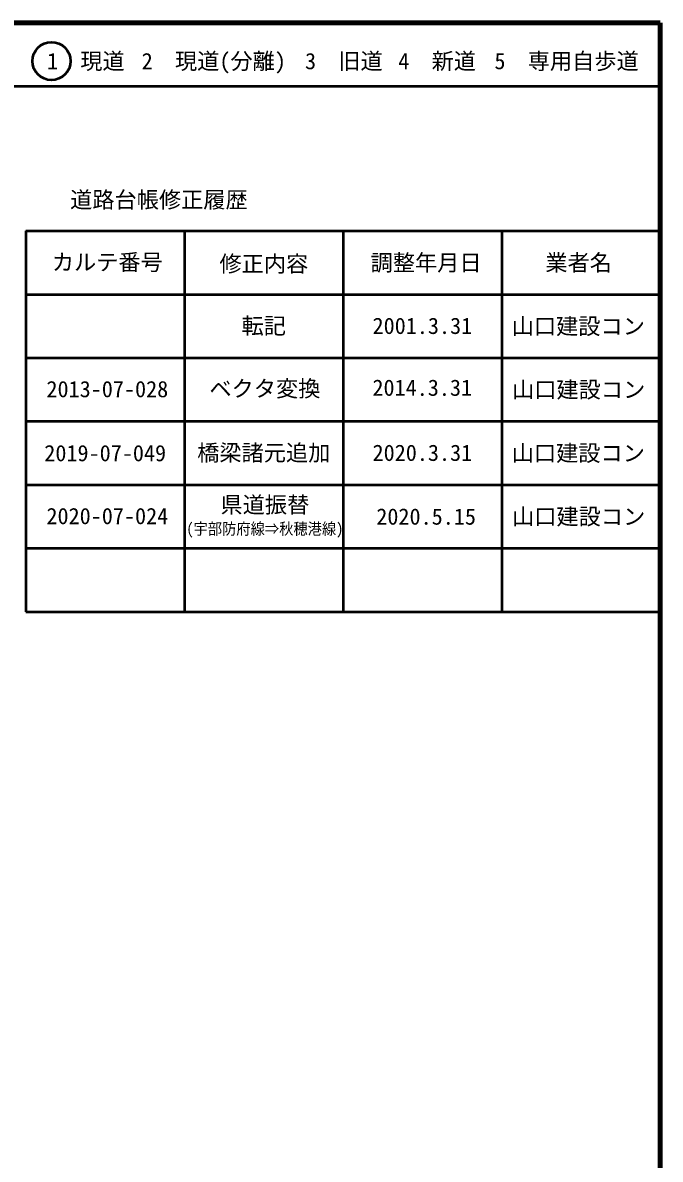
# Model space of a CAD drawing. Units: millimetres on the paper, enlarged 1000 times. Extents: x 40000 to 680000, y 20000 to 380000.
# Drawn here: x 579500 to 680000, y 200929 to 380000 of the extents above; entities that cross this region are included whole.
import ezdxf
from ezdxf.enums import TextEntityAlignment as Align

# ---------------------------------------------------------------- set-up
doc = ezdxf.new("R2010")
doc.units = ezdxf.units.MM
doc.header["$LTSCALE"] = 1000
for name, color, linetype, lineweight in [('M-TTL', 2, 'Continuous', 140), ('M-TTL-FRAM', 2, 'Continuous', 50), ('M-TTL-LINE', 7, 'Continuous', 50)]:
    doc.layers.add(name, color=color, linetype=linetype, lineweight=lineweight)
doc.layers.add('M-TTL-TXT', color=7, linetype='Continuous')
doc.styles.add('ＭＳ ゴシック', font='')
doc.styles.get('ＭＳ ゴシック').set_extended_font_data('MS Gothic')

msp = doc.modelspace()

# ---------------------------------------------------------------- linework, layer by layer
at = {"layer": 'M-TTL'}
for p, q in [((680000, 380000), (40000, 380000)), ((680000, 20000), (680000, 380000))]:
    msp.add_line(p, q, dxfattribs=at)
at = {"layer": 'M-TTL-FRAM'}
for p, q in [((580000, 347197), (580000, 287197)), ((580000, 347197), (680000, 347197)), ((580000, 287197), (680000, 287197))]:
    msp.add_line(p, q, dxfattribs=at)
at = {"layer": 'M-TTL-LINE'}
for p, q in [((40000, 370000), (680000, 370000)), ((605000, 347197), (605000, 287197)), ((630000, 347197), (630000, 287197)), ((655000, 347197), (655000, 287197)), ((580000, 337197), (680000, 337197)), ((580000, 327197), (680000, 327197)), ((580000, 317197), (680000, 317197)), ((580000, 307197), (680000, 307197)), ((580000, 297197), (680000, 297197))]:
    msp.add_line(p, q, dxfattribs=at)
msp.add_circle((584031, 373958), 3000, dxfattribs=at)

# ---------------------------------------------------------------- texts
at = {"layer": 'M-TTL-TXT', "style": 'ＭＳ ゴシック'}
for s, p in [('1\u3000現道', (589448, 373958)), ('2\u3000現道(分離)', (609619, 373958)), ('3\u3000旧道', (630121, 373958)), ('4\u3000新道', (644824, 373958)), ('5\u3000専用自歩道', (665228, 373958)), ('道路台帳修正履歴', (600968, 352113)), ('カルテ番号', (592839, 342277)), ('調整年月日', (643089, 342197)), ('業者名', (667134, 342197)), ('修正内容', (617509, 342023)), ('転記', (617500, 332245)), ('2001.3.31', (642500, 332245)), ('山口建設コン', (667077, 332189)), ('2013-07-028', (592839, 322277)), ('ベクタ変換', (617672, 322359)), ('山口建設コン', (667134, 322197)), ('2019-07-049', (592500, 312189)), ('橋梁諸元追加', (617500, 312245)), ('2020.3.31', (642500, 312245)), ('山口建設コン', (667077, 312189)), ('県道振替', (617672, 304058)), ('2020-07-024', (592839, 302277)), ('2020.5.15', (643089, 302197)), ('山口建設コン', (667134, 302197))]:
    msp.add_text(s, height=2566, dxfattribs=at).set_placement(p, align=Align.MIDDLE_CENTER)
msp.add_text('2014.3.31', height=2566, dxfattribs=at).set_placement((634625, 320447), align=Align.BOTTOM_LEFT)
at = {"layer": 'M-TTL-TXT', "style": 'ＭＳ ゴシック', "width": 0.9}
msp.add_text('(宇部防府線⇒秋穂港線)', height=1833, dxfattribs=at).set_placement((617672, 300272), align=Align.MIDDLE_CENTER)

doc.saveas('drawing.dxf')
